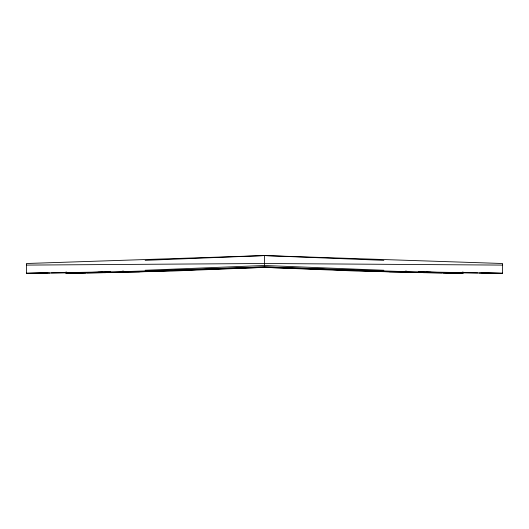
<?xml version="1.0" encoding="UTF-8"?>
<svg xmlns="http://www.w3.org/2000/svg" width="529" height="529" viewBox="0 0 529 529"><rect width="100%" height="100%" fill="white"/><g stroke="black" fill="none" stroke-linecap="round" stroke-linejoin="round"><path stroke-width="0.79" d="M145.144 260.347L264.5 255.573L502.55 263.508L502.55 273.427L481.132 272.713M110.574 271.648L66.125 273.427L66.125 271.774M122.1 271.185L123.746 271.119M145.144 270.266L264.5 265.492L383.856 270.266M477.74 272.911L402.291 271.542L264.5 266.953L139.233 271.813M383.856 260.347L264.5 255.573L26.45 263.508L26.45 273.427L47.868 272.713M389.767 271.813L264.5 266.953L126.709 271.542L51.26 272.911M160.28 270.828L167.667 270.584M173.406 270.392L183.259 270.068M186.539 269.955L264.5 267.357L342.461 269.955M145.832 271.238L151.347 271.106M139.067 271.939L86.802 272.911M124.375 271.721L128.362 271.635M107.731 272.521L172.176 271.053L264.5 267.357L356.824 271.053L421.269 272.521M97.944 272.256L102.758 272.164M105.668 272.68L66.125 273.209M70.701 272.733L73.101 272.693M65.913 272.805L26.45 273.209M85.758 273.037L66.125 273.314M50.01 273.037L26.45 273.314M26.45 265.095L264.5 263.508L502.55 265.095M502.55 273.209L463.087 272.805M502.55 273.314L478.99 273.037M462.875 273.209L423.332 272.68M462.875 273.314L443.242 273.037M455.899 272.693L458.299 272.733M442.198 272.911L389.933 271.939M426.242 272.164L431.056 272.256M400.638 271.635L404.625 271.721M377.653 271.106L383.168 271.238M345.741 270.068L355.594 270.392M361.333 270.584L368.72 270.828M405.254 271.119L406.9 271.185M418.426 271.648L462.875 273.427L462.875 271.774M264.5 255.573L264.5 266.953"/></g></svg>
